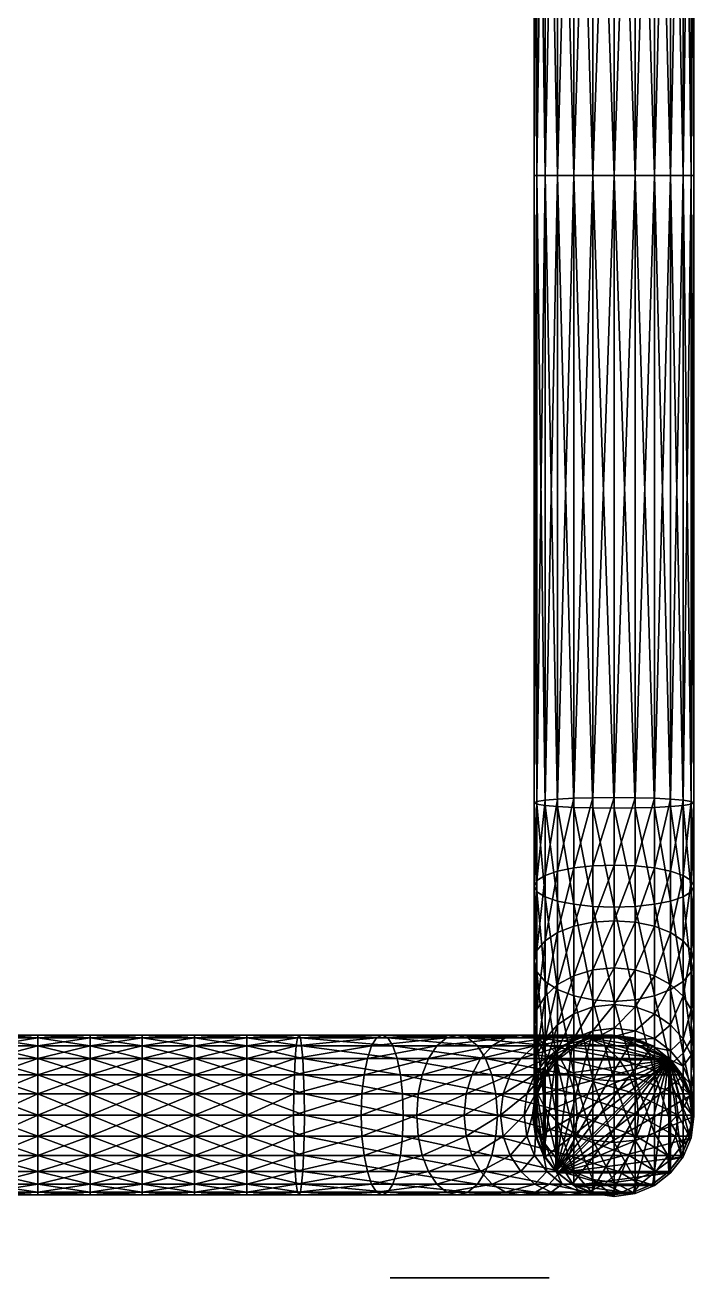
# Model space of a CAD drawing. Extents: x -41.6 to 42.5, y -37.8 to 42.9.
# Drawn here: x 30.12 to 40.79, y -37.57 to -17.6 of the extents above; entities that cross this region are included whole.
import ezdxf

# ---------------------------------------------------------------- set-up
doc = ezdxf.new("R2010")
doc.units = 0
doc.layers.add('VASSCRM', color=2, linetype='CONTINUOUS')

msp = doc.modelspace()

# ---------------------------------------------------------------- linework, layer by layer
at = {"layer": 'VASSCRM', "color": 0, "extrusion": (0, -1, 0)}
msp.add_circle((37.216, 57.101, 37.575), 1.27, dxfattribs=at)

# ---------------------------------------------------------------- meshes
at = {"layer": 'VASSCRM', "color": 0}
mesh = msp.add_polyface(dxfattribs=at)
corners = [(40.793, 0), (40.747, 0), (40.747, -10), (40.793, -10), (40.619, 0), (40.619, -10), (40.419, 0), (40.419, -10), (40.161, 0), (40.161, -10), (39.857, 0), (39.857, -10), (39.518, 0), (39.518, -10), (39.18, 0), (39.18, -10), (38.875, 0), (38.875, -10), (38.617, 0), (38.617, -10), (38.418, 0), (38.418, -10), (38.289, 0), (38.289, -10), (38.243, 0), (38.243, -10), (38.289, 0), (38.289, -10), (38.418, 0), (38.418, -10), (38.617, 0), (38.617, -10), (38.875, 0), (38.875, -10), (39.18, 0), (39.18, -10), (39.518, 0), (39.518, -10), (39.857, 0), (39.857, -10), (40.161, 0), (40.161, -10), (40.419, 0), (40.419, -10), (40.619, 0), (40.619, -10), (40.747, 0), (40.747, -10), (38.875, -20), (39.18, -20), (39.518, -20), (39.857, -20), (40.161, -20), (40.419, -20), (40.619, -20), (40.747, -20), (40.793, -20)]
mesh.append_faces([[corners[k] for k in face] for face in [(0, 1, 2), (0, 2, 3), (1, 4, 5), (1, 5, 2), (4, 6, 7), (4, 7, 5), (6, 8, 9), (6, 9, 7), (8, 10, 11), (8, 11, 9), (10, 12, 13), (10, 13, 11), (12, 14, 15), (12, 15, 13), (14, 16, 17), (14, 17, 15), (16, 18, 19), (16, 19, 17), (18, 20, 21), (18, 21, 19), (20, 22, 23), (20, 23, 21), (22, 24, 25), (22, 25, 23), (24, 26, 27), (24, 27, 25), (26, 28, 29), (26, 29, 27), (28, 30, 31), (28, 31, 29), (30, 32, 33), (30, 33, 31), (32, 34, 35), (32, 35, 33), (34, 36, 37), (34, 37, 35), (36, 38, 39), (36, 39, 37), (38, 40, 41), (38, 41, 39), (40, 42, 43), (40, 43, 41), (42, 44, 45), (42, 45, 43), (44, 46, 47), (44, 47, 45), (46, 0, 3), (46, 3, 47), (31, 33, 48), (33, 35, 49), (35, 37, 50), (37, 39, 51), (39, 41, 52), (41, 43, 53), (43, 45, 54), (45, 47, 55), (47, 3, 56)]], dxfattribs={"color": 0})
mesh = msp.add_polyface(dxfattribs=at)
corners = [(40.793, -10), (40.747, -10), (40.747, -20), (40.793, -20), (40.619, -10), (40.619, -20), (40.419, -10), (40.419, -20), (40.161, -10), (40.161, -20), (39.857, -10), (39.857, -20), (39.518, -10), (39.518, -20), (39.18, -10), (39.18, -20), (38.875, -10), (38.875, -20), (38.617, -10), (38.617, -20), (38.418, -10), (38.418, -20), (38.289, -10), (38.289, -20), (38.243, -10), (38.243, -20), (38.289, -10), (38.289, -20), (38.418, -10), (38.418, -20), (38.617, -10), (38.617, -20), (38.875, -20), (38.875, -10), (39.18, -20), (39.18, -10), (39.518, -20), (39.518, -10), (39.857, -20), (39.857, -10), (40.161, -20), (40.161, -10), (40.419, -20), (40.419, -10), (40.619, -20), (40.619, -10), (40.747, -20), (40.747, -10), (40.747, -29.977), (40.619, -29.957), (40.419, -29.94), (40.161, -29.926), (39.857, -29.918), (39.518, -29.915), (39.18, -29.918), (38.875, -29.926), (38.617, -29.94), (38.418, -29.957), (38.289, -29.977), (38.243, -30), (38.289, -30.023), (38.418, -30.043), (40.419, -30.06), (40.619, -30.043), (40.747, -30.023), (40.793, -30)]
mesh.append_faces([[corners[k] for k in face] for face in [(0, 1, 2), (0, 2, 3), (1, 4, 5), (1, 5, 2), (4, 6, 7), (4, 7, 5), (6, 8, 9), (6, 9, 7), (8, 10, 11), (8, 11, 9), (10, 12, 13), (10, 13, 11), (12, 14, 15), (12, 15, 13), (14, 16, 17), (14, 17, 15), (16, 18, 19), (16, 19, 17), (18, 20, 21), (18, 21, 19), (20, 22, 23), (20, 23, 21), (22, 24, 25), (22, 25, 23), (24, 26, 27), (24, 27, 25), (26, 28, 29), (26, 29, 27), (28, 30, 31), (28, 31, 29), (30, 32, 31), (33, 34, 32), (35, 36, 34), (37, 38, 36), (39, 40, 38), (41, 42, 40), (43, 44, 42), (45, 46, 44), (47, 3, 46), (3, 2, 48), (2, 5, 49), (5, 7, 50), (7, 9, 51), (9, 11, 52), (11, 13, 53), (13, 15, 54), (15, 17, 55), (17, 19, 56), (19, 21, 57), (21, 23, 58), (23, 25, 59), (25, 27, 60), (27, 29, 61), (40, 42, 62), (42, 44, 63), (44, 46, 64), (46, 3, 65)]], dxfattribs={"color": 0})
mesh = msp.add_polyface(dxfattribs=at)
corners = [(40.793, -20), (40.747, -29.977), (40.793, -30), (40.747, -20), (40.619, -29.957), (40.619, -20), (40.419, -29.94), (40.419, -20), (40.161, -29.926), (40.161, -20), (39.857, -29.918), (39.857, -20), (39.518, -29.915), (39.518, -20), (39.18, -29.918), (39.18, -20), (38.875, -29.926), (38.875, -20), (38.617, -29.94), (38.617, -20), (38.418, -29.957), (38.418, -20), (38.289, -29.977), (38.289, -20), (38.243, -30), (38.243, -20), (38.289, -30.023), (38.289, -20), (38.418, -30.043), (38.418, -20), (38.617, -20), (38.617, -30.06), (38.875, -20), (38.875, -30.074), (39.18, -20), (39.18, -30.082), (39.518, -20), (39.518, -30.085), (39.857, -20), (39.857, -30.082), (40.161, -20), (40.161, -30.074), (40.419, -30.06), (40.419, -20), (40.619, -30.043), (40.619, -20), (40.747, -30.023), (40.747, -20), (40.747, -31.239), (40.619, -31.159), (40.419, -31.091), (40.161, -31.038), (39.857, -31.004), (39.518, -30.992), (39.18, -31.004), (38.875, -31.038), (38.617, -31.091), (38.418, -31.159), (38.289, -31.239), (38.243, -31.328), (38.289, -31.418), (38.418, -31.498), (38.617, -31.566), (38.875, -31.618), (39.18, -31.652), (39.518, -31.664), (39.857, -31.652), (40.161, -31.618), (40.419, -31.566), (40.619, -31.498), (40.747, -31.418), (40.793, -31.328)]
mesh.append_faces([[corners[k] for k in face] for face in [(0, 1, 2), (3, 4, 1), (5, 6, 4), (7, 8, 6), (9, 10, 8), (11, 12, 10), (13, 14, 12), (15, 16, 14), (17, 18, 16), (19, 20, 18), (21, 22, 20), (23, 24, 22), (25, 26, 24), (27, 28, 26), (29, 30, 31), (29, 31, 28), (30, 32, 33), (30, 33, 31), (32, 34, 35), (32, 35, 33), (34, 36, 37), (34, 37, 35), (36, 38, 39), (36, 39, 37), (38, 40, 41), (38, 41, 39), (40, 42, 41), (43, 44, 42), (45, 46, 44), (47, 2, 46), (2, 1, 48), (1, 4, 49), (4, 6, 50), (6, 8, 51), (8, 10, 52), (10, 12, 53), (10, 53, 52), (12, 14, 54), (12, 54, 53), (14, 16, 55), (14, 55, 54), (16, 18, 56), (18, 20, 57), (20, 22, 58), (22, 24, 59), (24, 26, 60), (26, 28, 61), (28, 31, 62), (31, 33, 63), (33, 35, 64), (35, 37, 65), (37, 39, 66), (39, 41, 67), (41, 42, 68), (42, 44, 69), (44, 46, 70), (46, 2, 71)]], dxfattribs={"color": 0})
mesh = msp.add_polyface(dxfattribs=at)
corners = [(40.793, -30), (40.747, -31.239), (40.793, -31.328), (40.747, -29.977), (40.619, -31.159), (40.619, -29.957), (40.419, -31.091), (40.419, -29.94), (40.161, -31.038), (40.161, -29.926), (39.857, -31.004), (38.875, -29.926), (38.617, -31.091), (38.875, -31.038), (38.617, -29.94), (38.418, -31.159), (38.418, -29.957), (38.289, -31.239), (38.289, -29.977), (38.243, -31.328), (38.243, -30), (38.289, -31.418), (38.289, -30.023), (38.418, -31.498), (38.418, -30.043), (38.617, -31.566), (38.617, -30.06), (38.875, -31.618), (38.875, -30.074), (39.18, -31.652), (39.18, -30.082), (39.518, -31.664), (39.518, -30.085), (39.857, -31.652), (39.857, -30.082), (40.161, -31.618), (40.161, -30.074), (40.419, -31.566), (40.419, -30.06), (40.619, -31.498), (40.619, -30.043), (40.747, -31.418), (40.747, -30.023), (40.747, -32.352), (40.793, -32.522), (40.619, -32.198), (40.419, -32.068), (40.161, -31.967), (39.857, -31.902), (39.518, -30.992), (39.518, -31.879), (39.18, -31.004), (39.18, -31.902), (38.875, -31.967), (38.617, -32.068), (38.418, -32.198), (38.289, -32.352), (38.243, -32.522), (38.289, -32.693), (38.418, -32.847), (38.617, -32.977), (38.875, -33.078), (39.18, -33.142), (40.161, -33.078), (40.419, -32.977), (40.619, -32.847), (40.747, -32.693), (39.518, -32.633)]
mesh.append_faces([[corners[k] for k in face] for face in [(0, 1, 2), (3, 4, 1), (5, 6, 4), (7, 8, 6), (9, 10, 8), (11, 12, 13), (14, 15, 12), (16, 17, 15), (18, 19, 17), (20, 21, 19), (22, 23, 21), (24, 25, 23), (26, 27, 25), (28, 29, 27), (30, 31, 29), (32, 33, 31), (34, 35, 33), (36, 37, 35), (38, 39, 37), (40, 41, 39), (42, 2, 41), (2, 1, 43), (2, 43, 44), (1, 4, 45), (1, 45, 43), (4, 6, 46), (4, 46, 45), (6, 8, 47), (6, 47, 46), (8, 10, 48), (8, 48, 47), (10, 49, 50), (10, 50, 48), (49, 51, 52), (49, 52, 50), (51, 13, 53), (51, 53, 52), (13, 12, 54), (13, 54, 53), (12, 15, 55), (12, 55, 54), (15, 17, 56), (15, 56, 55), (17, 19, 57), (17, 57, 56), (19, 21, 58), (21, 23, 59), (23, 25, 60), (25, 27, 61), (27, 29, 62), (33, 35, 63), (35, 37, 64), (37, 39, 65), (39, 41, 66), (41, 2, 44), (48, 50, 67)]], dxfattribs={"color": 0})
mesh = msp.add_polyface(dxfattribs=at)
corners = [(38.243, -31.328), (38.289, -32.693), (38.243, -32.522), (38.289, -31.418), (38.418, -32.847), (38.418, -31.498), (38.617, -32.977), (38.617, -31.566), (38.875, -33.078), (38.875, -31.618), (39.18, -33.142), (39.18, -31.652), (39.518, -31.664), (39.518, -33.166), (39.518, -31.879), (39.18, -31.902), (39.18, -32.665), (39.518, -32.633), (38.875, -31.967), (38.875, -32.756), (38.617, -32.068), (38.617, -32.897), (38.418, -32.198), (38.418, -33.08), (38.289, -32.352), (38.289, -33.295), (38.243, -33.534), (38.289, -33.774), (38.418, -33.989), (38.617, -34.172), (38.875, -34.313), (39.18, -34.404), (39.518, -34.436), (39.18, -33.255), (39.518, -33.216), (38.875, -33.366), (38.617, -33.539), (38.418, -33.761), (38.289, -34.024), (38.243, -34.317), (39.18, -33.635), (39.518, -33.591), (38.875, -33.759), (38.617, -33.952), (38.418, -34.201), (39.18, -33.771), (39.518, -33.725), (38.875, -33.899), (38.617, -34.099), (40.419, -34.099)]
mesh.append_faces([[corners[k] for k in face] for face in [(0, 1, 2), (3, 4, 1), (5, 6, 4), (7, 8, 6), (9, 10, 8), (11, 12, 13), (11, 13, 10), (14, 15, 16), (14, 16, 17), (15, 18, 19), (15, 19, 16), (18, 20, 21), (18, 21, 19), (20, 22, 23), (20, 23, 21), (22, 24, 25), (22, 25, 23), (24, 2, 26), (24, 26, 25), (2, 1, 27), (2, 27, 26), (1, 4, 28), (1, 28, 27), (4, 6, 29), (4, 29, 28), (6, 8, 30), (6, 30, 29), (8, 10, 31), (8, 31, 30), (10, 13, 32), (17, 16, 33), (17, 33, 34), (16, 19, 35), (16, 35, 33), (19, 21, 36), (19, 36, 35), (21, 23, 37), (21, 37, 36), (23, 25, 38), (23, 38, 37), (25, 26, 39), (25, 39, 38), (34, 33, 40), (34, 40, 41), (33, 35, 42), (33, 42, 40), (35, 36, 43), (35, 43, 42), (36, 37, 44), (36, 44, 43), (41, 40, 45), (41, 45, 46), (40, 42, 47), (40, 47, 45), (42, 43, 48), (42, 48, 47), (45, 47, 49)]], dxfattribs={"color": 0})
mesh = msp.add_polyface(dxfattribs=at)
corners = [(39.518, -31.664), (39.857, -31.652), (39.857, -33.143), (39.518, -33.166), (40.161, -33.078), (40.161, -31.618), (40.419, -32.977), (40.419, -31.566), (40.619, -32.847), (40.619, -31.498), (40.747, -32.693), (40.747, -31.418), (40.793, -32.522), (40.747, -32.352), (40.747, -33.295), (40.793, -33.535), (40.619, -32.198), (40.619, -33.08), (40.419, -32.068), (40.419, -32.897), (40.161, -31.967), (40.161, -32.756), (39.857, -31.902), (39.857, -32.665), (39.518, -32.633), (39.857, -34.404), (40.161, -34.313), (40.419, -34.172), (40.619, -33.989), (40.747, -33.774), (40.747, -34.024), (40.793, -34.317), (40.619, -33.762), (40.419, -33.539), (40.161, -33.366), (39.857, -33.255), (39.518, -33.216), (40.419, -33.952), (40.161, -33.759), (39.857, -33.635), (39.518, -33.591), (40.161, -33.899), (39.857, -33.771), (39.518, -33.725), (39.18, -33.771), (40.419, -34.099)]
mesh.append_faces([[corners[k] for k in face] for face in [(0, 1, 2), (0, 2, 3), (1, 4, 2), (5, 6, 4), (7, 8, 6), (9, 10, 8), (11, 12, 10), (12, 13, 14), (12, 14, 15), (13, 16, 17), (13, 17, 14), (16, 18, 19), (16, 19, 17), (18, 20, 21), (18, 21, 19), (20, 22, 23), (20, 23, 21), (22, 24, 23), (3, 2, 25), (2, 4, 26), (2, 26, 25), (4, 6, 27), (4, 27, 26), (6, 8, 28), (6, 28, 27), (8, 10, 29), (8, 29, 28), (10, 12, 15), (10, 15, 29), (15, 14, 30), (15, 30, 31), (14, 17, 32), (14, 32, 30), (17, 19, 33), (17, 33, 32), (19, 21, 34), (19, 34, 33), (21, 23, 35), (21, 35, 34), (23, 24, 36), (23, 36, 35), (29, 15, 31), (32, 33, 37), (33, 34, 38), (33, 38, 37), (34, 35, 39), (34, 39, 38), (35, 36, 40), (35, 40, 39), (37, 38, 41), (38, 39, 42), (38, 42, 41), (39, 40, 43), (39, 43, 42), (43, 44, 45), (42, 43, 45), (41, 42, 45)]], dxfattribs={"color": 0})
mesh = msp.add_polyface(dxfattribs=at)
corners = [(39.18, -33.142), (39.518, -34.436), (39.18, -34.404), (38.243, -33.534), (38.289, -33.774), (38.289, -34.609), (38.243, -34.317), (38.418, -33.989), (38.418, -34.872), (38.617, -34.172), (38.617, -35.095), (38.875, -34.313), (38.875, -35.267), (39.18, -35.378), (39.518, -35.417), (38.418, -33.761), (38.289, -34.024), (38.289, -34.494), (38.418, -34.201), (38.243, -34.821), (38.289, -35.148), (38.418, -35.441), (38.617, -35.69), (38.875, -35.883), (39.18, -36.007), (39.518, -36.051), (38.617, -33.952), (38.418, -34.357), (38.617, -34.099), (38.289, -34.661), (38.243, -35), (38.289, -35.338), (38.418, -35.643), (38.617, -35.901), (38.875, -36.1), (39.18, -36.229), (39.518, -36.275), (39.857, -36.229), (40.419, -35.901), (40.419, -34.099), (38.875, -33.899)]
mesh.append_faces([[corners[k] for k in face] for face in [(0, 1, 2), (3, 4, 5), (3, 5, 6), (4, 7, 8), (4, 8, 5), (7, 9, 10), (7, 10, 8), (9, 11, 12), (9, 12, 10), (11, 2, 13), (11, 13, 12), (2, 1, 14), (2, 14, 13), (15, 16, 17), (15, 17, 18), (16, 6, 19), (16, 19, 17), (6, 5, 20), (6, 20, 19), (5, 8, 21), (5, 21, 20), (8, 10, 22), (8, 22, 21), (10, 12, 23), (10, 23, 22), (12, 13, 24), (12, 24, 23), (13, 14, 25), (13, 25, 24), (26, 18, 27), (26, 27, 28), (18, 17, 29), (18, 29, 27), (17, 19, 30), (17, 30, 29), (19, 20, 31), (19, 31, 30), (20, 21, 32), (20, 32, 31), (21, 22, 33), (21, 33, 32), (22, 23, 34), (22, 34, 33), (23, 24, 35), (23, 35, 34), (24, 25, 36), (24, 36, 35), (34, 35, 37), (33, 34, 38), (32, 33, 39), (31, 32, 39), (30, 31, 39), (29, 30, 39), (27, 29, 39), (28, 27, 39), (40, 28, 39)]], dxfattribs={"color": 0})
mesh = msp.add_polyface(dxfattribs=at)
corners = [(39.518, -33.166), (39.857, -34.404), (39.518, -34.436), (39.857, -35.378), (39.518, -35.417), (40.161, -34.313), (40.161, -35.267), (40.419, -34.172), (40.419, -35.095), (40.619, -33.989), (40.619, -34.872), (40.747, -33.774), (40.747, -34.609), (40.793, -34.317), (40.747, -34.024), (40.747, -34.494), (40.793, -34.821), (40.619, -33.762), (40.619, -34.201), (40.419, -33.952), (39.857, -36.007), (39.518, -36.051), (40.161, -35.883), (40.419, -35.69), (40.619, -35.442), (40.747, -35.148), (40.747, -34.661), (40.793, -35), (40.619, -34.357), (40.419, -34.099), (40.161, -33.899), (39.857, -36.229), (39.518, -36.275), (40.161, -36.101), (40.419, -35.901), (40.619, -35.643), (40.747, -35.339), (39.18, -36.229), (38.875, -36.1), (38.617, -35.901)]
mesh.append_faces([[corners[k] for k in face] for face in [(0, 1, 2), (2, 1, 3), (2, 3, 4), (1, 5, 6), (1, 6, 3), (5, 7, 8), (5, 8, 6), (7, 9, 10), (7, 10, 8), (9, 11, 12), (9, 12, 10), (11, 13, 12), (13, 14, 15), (13, 15, 16), (14, 17, 18), (14, 18, 15), (17, 19, 18), (4, 3, 20), (4, 20, 21), (3, 6, 22), (3, 22, 20), (6, 8, 23), (6, 23, 22), (8, 10, 24), (8, 24, 23), (10, 12, 25), (10, 25, 24), (12, 13, 16), (12, 16, 25), (16, 15, 26), (16, 26, 27), (15, 18, 28), (15, 28, 26), (18, 19, 29), (18, 29, 28), (19, 30, 29), (21, 20, 31), (21, 31, 32), (20, 22, 33), (20, 33, 31), (22, 23, 34), (22, 34, 33), (23, 24, 35), (23, 35, 34), (24, 25, 36), (24, 36, 35), (25, 16, 27), (25, 27, 36), (37, 32, 31), (38, 31, 33), (38, 33, 34), (39, 34, 35), (39, 35, 36), (39, 36, 27), (39, 27, 26), (39, 26, 28), (39, 28, 29)]], dxfattribs={"color": 0})
mesh = msp.add_polyface(dxfattribs=at)
corners = [(28.488, -35.316), (29.578, -34.977), (29.574, -35.316), (28.5, -34.977), (29.574, -34.638), (29.492, -33.702), (29.47, -33.748), (30.326, -33.748), (30.326, -33.702), (29.449, -33.876), (30.326, -33.876), (29.432, -34.076), (30.326, -34.076), (29.419, -34.334), (30.326, -34.334), (29.41, -34.638), (30.326, -34.638), (29.407, -34.977), (30.326, -34.977), (29.41, -35.316), (30.326, -35.316), (29.419, -35.62), (30.326, -35.62), (29.432, -35.878), (30.326, -35.878), (29.449, -36.078), (30.326, -36.078), (29.47, -36.206), (30.326, -36.206), (29.492, -36.252), (30.326, -36.252), (29.515, -36.206), (30.326, -36.206), (29.535, -36.078), (30.326, -36.078), (29.553, -35.878), (30.326, -35.878), (29.566, -35.62), (30.326, -35.62), (30.326, -35.316), (30.326, -34.977), (30.326, -34.638), (29.566, -34.334), (30.326, -34.334), (29.553, -34.076), (30.326, -34.076), (29.535, -33.876), (30.326, -33.876), (29.515, -33.748), (30.326, -33.748), (31.159, -33.748), (31.159, -33.876), (31.159, -34.076), (31.159, -34.334), (31.159, -34.638), (31.159, -34.977), (31.159, -35.316), (31.159, -35.62), (31.159, -35.878)]
mesh.append_faces([[corners[k] for k in face] for face in [(0, 1, 2), (3, 4, 1), (5, 6, 7), (5, 7, 8), (6, 9, 10), (6, 10, 7), (9, 11, 12), (9, 12, 10), (11, 13, 14), (11, 14, 12), (13, 15, 16), (13, 16, 14), (15, 17, 18), (15, 18, 16), (17, 19, 20), (17, 20, 18), (19, 21, 22), (19, 22, 20), (21, 23, 24), (21, 24, 22), (23, 25, 26), (23, 26, 24), (25, 27, 28), (25, 28, 26), (27, 29, 30), (27, 30, 28), (29, 31, 32), (29, 32, 30), (31, 33, 34), (31, 34, 32), (33, 35, 36), (33, 36, 34), (35, 37, 38), (35, 38, 36), (37, 2, 39), (37, 39, 38), (2, 1, 40), (2, 40, 39), (1, 4, 41), (1, 41, 40), (4, 42, 43), (4, 43, 41), (42, 44, 45), (42, 45, 43), (44, 46, 47), (44, 47, 45), (46, 48, 49), (46, 49, 47), (48, 5, 8), (48, 8, 49), (8, 7, 50), (7, 10, 51), (10, 12, 52), (12, 14, 53), (14, 16, 54), (16, 18, 55), (18, 20, 56), (20, 22, 57), (22, 24, 58)]], dxfattribs={"color": 0})
mesh = msp.add_polyface(dxfattribs=at)
corners = [(30.326, -33.702), (31.159, -33.748), (31.159, -33.702), (30.326, -33.748), (31.159, -33.876), (30.326, -33.876), (31.159, -34.076), (30.326, -34.076), (31.159, -34.334), (30.326, -34.334), (31.159, -34.638), (30.326, -34.638), (31.159, -34.977), (30.326, -34.977), (30.326, -34.638), (31.159, -34.638), (30.326, -34.334), (31.159, -34.334), (30.326, -34.076), (31.159, -34.076), (30.326, -33.876), (31.159, -33.876), (30.326, -33.748), (31.159, -33.748), (31.992, -33.748), (31.992, -33.702), (31.992, -33.876), (31.992, -34.076), (31.992, -34.334), (31.992, -34.638), (31.992, -34.977), (31.159, -34.977), (31.992, -34.638), (31.992, -34.977), (31.992, -34.334), (31.992, -34.076), (31.992, -33.876), (31.992, -33.748), (32.826, -33.748), (32.826, -33.702), (32.826, -33.876), (32.826, -34.076), (32.826, -34.334), (32.826, -34.638), (32.826, -34.977), (32.826, -34.638), (32.826, -34.334), (32.826, -34.076), (32.826, -33.876), (32.826, -33.748)]
mesh.append_faces([[corners[k] for k in face] for face in [(0, 1, 2), (3, 4, 1), (5, 6, 4), (7, 8, 6), (9, 10, 8), (11, 12, 10), (13, 14, 15), (14, 16, 17), (14, 17, 15), (16, 18, 19), (16, 19, 17), (18, 20, 21), (18, 21, 19), (20, 22, 23), (20, 23, 21), (22, 0, 2), (22, 2, 23), (2, 1, 24), (2, 24, 25), (1, 4, 26), (1, 26, 24), (4, 6, 27), (4, 27, 26), (6, 8, 28), (6, 28, 27), (8, 10, 29), (8, 29, 28), (10, 12, 30), (10, 30, 29), (31, 15, 32), (31, 32, 33), (15, 17, 34), (15, 34, 32), (17, 19, 35), (17, 35, 34), (19, 21, 36), (19, 36, 35), (21, 23, 37), (21, 37, 36), (23, 2, 25), (23, 25, 37), (25, 24, 38), (25, 38, 39), (24, 26, 40), (24, 40, 38), (26, 27, 41), (26, 41, 40), (27, 28, 42), (27, 42, 41), (28, 29, 43), (28, 43, 42), (29, 30, 44), (29, 44, 43), (33, 32, 45), (32, 34, 46), (34, 35, 47), (35, 36, 48), (36, 37, 49), (37, 25, 39)]], dxfattribs={"color": 0})
mesh = msp.add_polyface(dxfattribs=at)
corners = [(31.992, -34.977), (32.826, -34.638), (32.826, -34.977), (31.992, -34.638), (32.826, -34.334), (31.992, -34.334), (32.826, -34.076), (31.992, -34.076), (32.826, -33.876), (31.992, -33.876), (32.826, -33.748), (31.992, -33.748), (32.826, -33.702), (32.826, -33.748), (33.659, -33.748), (33.659, -33.702), (32.826, -33.876), (33.659, -33.876), (32.826, -34.076), (33.659, -34.076), (32.826, -34.334), (33.659, -34.334), (32.826, -34.638), (33.659, -34.638), (32.826, -34.977), (33.659, -34.977), (33.659, -34.638), (33.659, -34.977), (33.659, -34.334), (33.659, -34.076), (33.659, -33.876), (33.659, -33.748), (34.515, -33.748), (34.492, -33.702), (34.535, -33.876), (34.553, -34.076), (34.566, -34.334), (34.574, -34.638), (34.578, -34.977), (34.574, -35.316), (33.659, -35.316), (34.407, -34.977), (34.41, -34.638), (34.419, -34.334), (34.432, -34.076), (34.449, -33.876), (34.47, -33.748), (34.41, -35.316), (35.485, -34.977), (35.497, -34.638), (35.531, -34.334)]
mesh.append_faces([[corners[k] for k in face] for face in [(0, 1, 2), (3, 4, 1), (5, 6, 4), (7, 8, 6), (9, 10, 8), (11, 12, 10), (12, 13, 14), (12, 14, 15), (13, 16, 17), (13, 17, 14), (16, 18, 19), (16, 19, 17), (18, 20, 21), (18, 21, 19), (20, 22, 23), (20, 23, 21), (22, 24, 25), (22, 25, 23), (2, 1, 26), (2, 26, 27), (1, 4, 28), (1, 28, 26), (4, 6, 29), (4, 29, 28), (6, 8, 30), (6, 30, 29), (8, 10, 31), (8, 31, 30), (10, 12, 15), (10, 15, 31), (15, 14, 32), (15, 32, 33), (14, 17, 34), (14, 34, 32), (17, 19, 35), (17, 35, 34), (19, 21, 36), (19, 36, 35), (21, 23, 37), (21, 37, 36), (23, 25, 38), (23, 38, 37), (25, 39, 38), (40, 27, 41), (27, 26, 42), (27, 42, 41), (26, 28, 43), (26, 43, 42), (28, 29, 44), (28, 44, 43), (29, 30, 45), (29, 45, 44), (30, 31, 46), (30, 46, 45), (31, 15, 33), (31, 33, 46), (47, 41, 48), (41, 42, 49), (42, 43, 50)]], dxfattribs={"color": 0})
mesh = msp.add_polyface(dxfattribs=at)
corners = [(34.492, -33.702), (34.515, -33.748), (35.91, -33.748), (35.821, -33.702), (34.535, -33.876), (35.99, -33.876), (34.553, -34.076), (36.058, -34.076), (34.566, -34.334), (36.111, -34.334), (34.574, -34.638), (36.145, -34.638), (34.578, -34.977), (36.157, -34.977), (34.574, -35.316), (36.145, -35.316), (34.566, -35.62), (36.111, -35.62), (34.553, -35.878), (36.058, -35.878), (34.535, -36.078), (35.99, -36.078), (34.515, -36.206), (35.91, -36.206), (34.492, -36.252), (35.821, -36.252), (34.47, -36.206), (35.731, -36.206), (34.449, -36.078), (35.651, -36.078), (34.432, -35.878), (35.583, -35.878), (35.531, -35.62), (34.419, -35.62), (35.497, -35.316), (34.41, -35.316), (35.485, -34.977), (34.407, -34.977), (35.497, -34.638), (34.41, -34.638), (35.531, -34.334), (34.419, -34.334), (34.432, -34.076), (35.583, -34.076), (34.449, -33.876), (35.651, -33.876), (34.47, -33.748), (35.731, -33.748), (36.844, -36.206), (36.69, -36.078), (36.56, -35.878), (36.46, -35.62), (36.395, -35.316), (36.372, -34.977), (36.395, -34.638), (36.46, -34.334), (36.56, -34.076), (36.69, -33.876), (36.844, -33.748)]
mesh.append_faces([[corners[k] for k in face] for face in [(0, 1, 2), (0, 2, 3), (1, 4, 5), (1, 5, 2), (4, 6, 7), (4, 7, 5), (6, 8, 9), (6, 9, 7), (8, 10, 11), (8, 11, 9), (10, 12, 13), (10, 13, 11), (12, 14, 15), (12, 15, 13), (14, 16, 17), (14, 17, 15), (16, 18, 19), (16, 19, 17), (18, 20, 21), (18, 21, 19), (20, 22, 23), (20, 23, 21), (22, 24, 25), (22, 25, 23), (24, 26, 27), (24, 27, 25), (26, 28, 29), (26, 29, 27), (28, 30, 31), (28, 31, 29), (30, 32, 31), (33, 34, 32), (35, 36, 34), (37, 38, 36), (39, 40, 38), (41, 42, 43), (41, 43, 40), (42, 44, 45), (42, 45, 43), (44, 46, 47), (44, 47, 45), (46, 0, 3), (46, 3, 47), (25, 27, 48), (27, 29, 49), (29, 31, 50), (31, 32, 51), (32, 34, 52), (32, 52, 51), (34, 36, 53), (34, 53, 52), (36, 38, 54), (36, 54, 53), (38, 40, 55), (38, 55, 54), (40, 43, 56), (40, 56, 55), (43, 45, 57), (45, 47, 58)]], dxfattribs={"color": 0})
mesh = msp.add_polyface(dxfattribs=at)
corners = [(35.821, -33.702), (35.91, -33.748), (37.186, -33.748), (37.015, -33.702), (35.99, -33.876), (37.339, -33.876), (36.058, -34.076), (37.469, -34.076), (36.111, -34.334), (37.57, -34.334), (36.145, -34.638), (37.635, -34.638), (36.157, -34.977), (37.658, -34.977), (36.145, -35.316), (37.635, -35.316), (36.111, -35.62), (37.57, -35.62), (36.058, -35.878), (37.469, -35.878), (35.99, -36.078), (37.339, -36.078), (35.91, -36.206), (37.186, -36.206), (35.821, -36.252), (37.015, -36.252), (36.844, -36.206), (35.731, -36.206), (36.69, -36.078), (35.651, -36.078), (36.56, -35.878), (35.583, -35.878), (36.46, -35.62), (35.583, -34.076), (36.69, -33.876), (36.56, -34.076), (35.651, -33.876), (36.844, -33.748), (35.731, -33.748), (38.266, -33.748), (38.027, -36.252), (37.787, -36.206), (37.572, -36.078), (37.39, -35.878), (37.249, -35.62), (36.395, -35.316), (37.158, -35.316), (36.372, -34.977), (37.126, -34.977), (36.395, -34.638), (37.158, -34.638), (36.46, -34.334), (37.249, -34.334), (37.39, -34.076), (37.572, -33.876), (37.787, -33.748), (38.027, -33.702), (37.748, -35.316), (37.708, -34.977), (37.748, -34.638), (37.859, -34.334)]
mesh.append_faces([[corners[k] for k in face] for face in [(0, 1, 2), (0, 2, 3), (1, 4, 5), (1, 5, 2), (4, 6, 7), (4, 7, 5), (6, 8, 9), (6, 9, 7), (8, 10, 11), (8, 11, 9), (10, 12, 13), (10, 13, 11), (12, 14, 15), (12, 15, 13), (14, 16, 17), (14, 17, 15), (16, 18, 19), (16, 19, 17), (18, 20, 21), (18, 21, 19), (20, 22, 23), (20, 23, 21), (22, 24, 25), (22, 25, 23), (24, 26, 25), (27, 28, 26), (29, 30, 28), (31, 32, 30), (33, 34, 35), (36, 37, 34), (38, 0, 3), (38, 3, 37), (3, 2, 39), (23, 25, 40), (25, 26, 41), (26, 28, 42), (26, 42, 41), (28, 30, 43), (28, 43, 42), (30, 32, 44), (30, 44, 43), (32, 45, 46), (32, 46, 44), (45, 47, 48), (45, 48, 46), (47, 49, 50), (47, 50, 48), (49, 51, 52), (49, 52, 50), (51, 35, 53), (51, 53, 52), (35, 34, 54), (35, 54, 53), (34, 37, 55), (34, 55, 54), (37, 3, 56), (44, 46, 57), (46, 48, 58), (48, 50, 59), (50, 52, 60)]], dxfattribs={"color": 0})
mesh = msp.add_polyface(dxfattribs=at)
corners = [(37.015, -33.702), (38.266, -33.748), (38.027, -33.702), (37.186, -33.748), (37.339, -33.876), (38.482, -33.876), (37.469, -34.076), (38.664, -34.076), (37.57, -34.334), (38.805, -34.334), (37.635, -34.638), (38.896, -34.638), (37.658, -34.977), (38.928, -34.977), (36.844, -33.748), (37.787, -33.748), (37.126, -34.977), (37.748, -34.638), (37.708, -34.977), (37.158, -34.638), (37.859, -34.334), (37.249, -34.334), (37.39, -34.076), (38.031, -34.076), (37.572, -33.876), (38.254, -33.876), (38.517, -33.748), (38.809, -33.702), (38.128, -34.638), (38.084, -34.977), (38.252, -34.334), (38.444, -34.076), (38.693, -33.876), (38.266, -34.638), (38.22, -34.977), (38.394, -34.334), (38.593, -34.076), (38.263, -34.638), (38.218, -34.977), (38.392, -34.334), (38.263, -34.638), (38.218, -34.977), (38.392, -34.334), (38.263, -34.638), (38.218, -34.977), (38.392, -34.334), (38.263, -34.638), (38.218, -34.977), (38.392, -34.334), (38.263, -34.638), (38.218, -34.977), (38.392, -34.334), (38.263, -34.638), (38.218, -34.977), (38.392, -34.334), (38.392, -35.62)]
mesh.append_faces([[corners[k] for k in face] for face in [(0, 1, 2), (3, 4, 5), (3, 5, 1), (4, 6, 7), (4, 7, 5), (6, 8, 9), (6, 9, 7), (8, 10, 11), (8, 11, 9), (10, 12, 13), (14, 2, 15), (16, 17, 18), (19, 20, 17), (21, 22, 23), (21, 23, 20), (22, 24, 25), (22, 25, 23), (24, 15, 26), (24, 26, 25), (15, 2, 27), (15, 27, 26), (18, 17, 28), (18, 28, 29), (17, 20, 30), (17, 30, 28), (20, 23, 31), (20, 31, 30), (23, 25, 32), (23, 32, 31), (29, 28, 33), (29, 33, 34), (28, 30, 35), (28, 35, 33), (30, 36, 35), (34, 33, 37), (34, 37, 38), (33, 35, 39), (33, 39, 37), (38, 37, 40), (38, 40, 41), (37, 39, 42), (37, 42, 40), (41, 40, 43), (41, 43, 44), (40, 42, 45), (40, 45, 43), (44, 43, 46), (44, 46, 47), (43, 45, 48), (43, 48, 46), (47, 46, 49), (47, 49, 50), (46, 48, 51), (46, 51, 49), (50, 49, 52), (50, 52, 53), (49, 51, 54), (49, 54, 52), (55, 52, 54)]], dxfattribs={"color": 0})
mesh = msp.add_polyface(dxfattribs=at)
corners = [(37.635, -34.638), (38.928, -34.977), (38.896, -34.638), (38.027, -33.702), (38.266, -33.748), (39.102, -33.748), (38.809, -33.702), (38.482, -33.876), (39.364, -33.876), (38.664, -34.076), (39.587, -34.076), (38.805, -34.334), (39.759, -34.334), (39.87, -34.638), (39.64, -33.748), (38.254, -33.876), (38.517, -33.748), (38.987, -33.748), (38.693, -33.876), (39.314, -33.702), (38.252, -34.334), (38.444, -34.076), (38.593, -34.076), (38.851, -33.876), (39.154, -33.748), (39.492, -33.702), (38.394, -34.334), (38.591, -34.076), (38.392, -34.334), (38.849, -33.876), (39.154, -33.748), (38.591, -34.076), (38.392, -34.334), (38.849, -33.876), (39.154, -33.748), (38.591, -34.076), (38.392, -34.334), (38.849, -33.876), (39.154, -33.748), (38.591, -34.076), (38.392, -34.334), (38.849, -33.876), (39.154, -33.748), (38.591, -34.076), (38.392, -34.334), (38.849, -33.876), (39.154, -33.748), (38.591, -34.076), (38.392, -34.334), (38.849, -33.876), (39.154, -33.748), (38.392, -35.62), (38.591, -35.878), (39.492, -33.702)]
mesh.append_faces([[corners[k] for k in face] for face in [(0, 1, 2), (3, 4, 5), (3, 5, 6), (4, 7, 8), (4, 8, 5), (7, 9, 10), (7, 10, 8), (9, 11, 12), (11, 2, 13), (6, 5, 14), (15, 16, 17), (15, 17, 18), (16, 6, 19), (16, 19, 17), (20, 21, 22), (21, 18, 23), (21, 23, 22), (18, 17, 24), (18, 24, 23), (17, 25, 24), (26, 22, 27), (26, 27, 28), (22, 23, 29), (22, 29, 27), (23, 24, 30), (23, 30, 29), (28, 27, 31), (28, 31, 32), (27, 29, 33), (27, 33, 31), (29, 30, 34), (29, 34, 33), (32, 31, 35), (32, 35, 36), (31, 33, 37), (31, 37, 35), (33, 34, 38), (33, 38, 37), (36, 35, 39), (36, 39, 40), (35, 37, 41), (35, 41, 39), (37, 38, 42), (37, 42, 41), (40, 39, 43), (40, 43, 44), (39, 41, 45), (39, 45, 43), (41, 42, 46), (41, 46, 45), (44, 43, 47), (44, 47, 48), (43, 45, 49), (43, 49, 47), (45, 46, 50), (45, 50, 49), (51, 48, 47), (52, 47, 49), (52, 49, 50), (52, 50, 53)]], dxfattribs={"color": 0})
mesh = msp.add_polyface(dxfattribs=at)
corners = [(38.664, -34.076), (39.759, -34.334), (39.587, -34.076), (38.805, -34.334), (39.87, -34.638), (38.896, -34.638), (38.928, -34.977), (39.91, -34.977), (38.809, -33.702), (39.64, -33.748), (39.314, -33.702), (39.102, -33.748), (39.364, -33.876), (39.934, -33.876), (40.183, -34.076), (40.375, -34.334), (40.499, -34.638), (40.543, -34.977), (39.83, -33.748), (39.492, -33.702), (40.134, -33.876), (40.391, -34.076), (38.987, -33.748), (39.831, -33.748), (39.492, -33.702), (40.135, -33.876), (39.154, -33.748), (39.154, -33.748), (39.831, -33.748), (39.492, -33.702), (40.135, -33.876), (39.154, -33.748), (39.831, -33.748), (39.492, -33.702), (40.135, -33.876), (39.154, -33.748), (39.831, -33.748), (39.492, -33.702), (40.135, -33.876), (39.154, -33.748), (39.831, -33.748), (39.492, -33.702), (40.135, -33.876), (39.154, -33.748), (39.831, -33.748), (39.492, -33.702), (40.135, -33.876), (39.154, -33.748), (38.591, -35.878), (40.393, -34.076)]
mesh.append_faces([[corners[k] for k in face] for face in [(0, 1, 2), (3, 4, 1), (5, 6, 7), (5, 7, 4), (8, 9, 10), (11, 12, 13), (11, 13, 9), (12, 2, 14), (12, 14, 13), (2, 1, 15), (2, 15, 14), (1, 4, 16), (4, 7, 17), (10, 9, 18), (10, 18, 19), (9, 13, 20), (9, 20, 18), (13, 14, 21), (13, 21, 20), (22, 10, 19), (19, 18, 23), (19, 23, 24), (18, 20, 25), (18, 25, 23), (26, 19, 24), (26, 24, 27), (24, 23, 28), (24, 28, 29), (23, 25, 30), (23, 30, 28), (27, 24, 29), (27, 29, 31), (29, 28, 32), (29, 32, 33), (28, 30, 34), (28, 34, 32), (31, 29, 33), (31, 33, 35), (33, 32, 36), (33, 36, 37), (32, 34, 38), (32, 38, 36), (35, 33, 37), (35, 37, 39), (37, 36, 40), (37, 40, 41), (36, 38, 42), (36, 42, 40), (39, 37, 41), (39, 41, 43), (41, 40, 44), (41, 44, 45), (40, 42, 46), (40, 46, 44), (43, 41, 45), (43, 45, 47), (48, 45, 44), (48, 44, 46), (48, 46, 49)]], dxfattribs={"color": 0})
mesh = msp.add_polyface(dxfattribs=at)
corners = [(39.759, -34.334), (40.499, -34.638), (40.375, -34.334), (39.87, -34.638), (40.543, -34.977), (40.183, -34.076), (40.59, -34.334), (40.391, -34.076), (40.719, -34.638), (40.764, -34.977), (40.134, -33.876), (40.393, -34.076), (40.135, -33.876), (40.593, -34.334), (40.721, -34.638), (40.767, -34.977), (40.393, -34.076), (40.135, -33.876), (40.593, -34.334), (40.721, -34.638), (40.767, -34.977), (40.393, -34.076), (40.135, -33.876), (40.593, -34.334), (40.721, -34.638), (40.767, -34.977), (40.393, -34.076), (40.135, -33.876), (40.593, -34.334), (40.721, -34.638), (40.767, -34.977), (40.393, -34.076), (40.135, -33.876), (40.593, -34.334), (40.721, -34.638), (40.767, -34.977), (40.393, -34.076), (40.135, -33.876), (40.593, -34.334), (40.721, -34.638), (40.767, -34.977), (40.721, -35.316), (40.593, -35.62)]
mesh.append_faces([[corners[k] for k in face] for face in [(0, 1, 2), (3, 4, 1), (5, 2, 6), (5, 6, 7), (2, 1, 8), (2, 8, 6), (1, 4, 9), (1, 9, 8), (10, 7, 11), (10, 11, 12), (7, 6, 13), (7, 13, 11), (6, 8, 14), (6, 14, 13), (8, 9, 15), (8, 15, 14), (12, 11, 16), (12, 16, 17), (11, 13, 18), (11, 18, 16), (13, 14, 19), (13, 19, 18), (14, 15, 20), (14, 20, 19), (17, 16, 21), (17, 21, 22), (16, 18, 23), (16, 23, 21), (18, 19, 24), (18, 24, 23), (19, 20, 25), (19, 25, 24), (22, 21, 26), (22, 26, 27), (21, 23, 28), (21, 28, 26), (23, 24, 29), (23, 29, 28), (24, 25, 30), (24, 30, 29), (27, 26, 31), (27, 31, 32), (26, 28, 33), (26, 33, 31), (28, 29, 34), (28, 34, 33), (29, 30, 35), (29, 35, 34), (32, 31, 36), (32, 36, 37), (31, 33, 38), (31, 38, 36), (33, 34, 39), (33, 39, 38), (34, 35, 40), (34, 40, 39), (41, 42, 36), (40, 41, 36), (39, 40, 36), (38, 39, 36)]], dxfattribs={"color": 0})
mesh = msp.add_polyface(dxfattribs=at)
corners = [(37.658, -34.977), (38.896, -35.316), (38.928, -34.977), (39.87, -35.316), (38.805, -35.62), (39.759, -35.62), (38.664, -35.878), (39.587, -35.878), (38.482, -36.078), (39.364, -36.078), (38.266, -36.206), (39.102, -36.206), (38.809, -36.252), (38.027, -36.252), (38.517, -36.206), (39.314, -36.252), (38.987, -36.206), (38.254, -36.078), (38.693, -36.078), (38.444, -35.878), (39.154, -36.206), (38.851, -36.078), (38.593, -35.878), (38.394, -35.62), (38.849, -36.078), (39.154, -36.206), (38.591, -35.878), (38.392, -35.62), (38.849, -36.078), (39.154, -36.206), (38.591, -35.878), (38.392, -35.62), (38.849, -36.078), (39.154, -36.206), (38.591, -35.878), (38.392, -35.62), (38.849, -36.078), (39.154, -36.206), (38.591, -35.878), (38.392, -35.62), (38.849, -36.078), (39.154, -36.206), (38.591, -35.878), (38.392, -35.62), (38.849, -36.078), (39.154, -36.206), (38.591, -35.878), (38.392, -35.62), (38.591, -34.076)]
mesh.append_faces([[corners[k] for k in face] for face in [(0, 1, 2), (2, 1, 3), (1, 4, 5), (4, 6, 7), (6, 8, 9), (6, 9, 7), (8, 10, 11), (8, 11, 9), (10, 12, 11), (13, 14, 12), (11, 12, 15), (12, 14, 16), (12, 16, 15), (14, 17, 18), (14, 18, 16), (17, 19, 18), (15, 16, 20), (16, 18, 21), (16, 21, 20), (18, 19, 22), (18, 22, 21), (19, 23, 22), (20, 21, 24), (20, 24, 25), (21, 22, 26), (21, 26, 24), (22, 23, 27), (22, 27, 26), (25, 24, 28), (25, 28, 29), (24, 26, 30), (24, 30, 28), (26, 27, 31), (26, 31, 30), (29, 28, 32), (29, 32, 33), (28, 30, 34), (28, 34, 32), (30, 31, 35), (30, 35, 34), (33, 32, 36), (33, 36, 37), (32, 34, 38), (32, 38, 36), (34, 35, 39), (34, 39, 38), (37, 36, 40), (37, 40, 41), (36, 38, 42), (36, 42, 40), (38, 39, 43), (38, 43, 42), (41, 40, 44), (41, 44, 45), (40, 42, 46), (40, 46, 44), (42, 43, 47), (42, 47, 46), (46, 47, 48)]], dxfattribs={"color": 0})
mesh = msp.add_polyface(dxfattribs=at)
corners = [(38.928, -34.977), (39.87, -35.316), (39.91, -34.977), (38.896, -35.316), (39.759, -35.62), (38.805, -35.62), (39.587, -35.878), (40.499, -35.316), (40.375, -35.62), (40.183, -35.878), (39.364, -36.078), (39.934, -36.078), (39.102, -36.206), (39.64, -36.206), (39.314, -36.252), (40.134, -36.078), (39.83, -36.206), (39.492, -36.252), (39.154, -36.206), (39.831, -36.206), (40.135, -36.078), (39.492, -36.252), (39.154, -36.206), (39.831, -36.206), (40.135, -36.078), (39.492, -36.252), (39.154, -36.206), (39.831, -36.206), (40.135, -36.078), (39.492, -36.252), (39.154, -36.206), (39.831, -36.206), (40.135, -36.078), (39.492, -36.252), (39.154, -36.206), (39.831, -36.206), (40.135, -36.078), (39.492, -36.252), (39.154, -36.206), (39.831, -36.206), (40.135, -36.078), (39.492, -36.252), (39.154, -36.206), (38.849, -36.078), (38.591, -35.878), (40.393, -34.076)]
mesh.append_faces([[corners[k] for k in face] for face in [(0, 1, 2), (3, 4, 1), (5, 6, 4), (2, 1, 7), (1, 4, 8), (4, 6, 9), (4, 9, 8), (6, 10, 11), (6, 11, 9), (10, 12, 13), (10, 13, 11), (12, 14, 13), (9, 11, 15), (11, 13, 16), (11, 16, 15), (13, 14, 17), (13, 17, 16), (14, 18, 17), (15, 16, 19), (15, 19, 20), (16, 17, 21), (16, 21, 19), (17, 18, 22), (17, 22, 21), (20, 19, 23), (20, 23, 24), (19, 21, 25), (19, 25, 23), (21, 22, 26), (21, 26, 25), (24, 23, 27), (24, 27, 28), (23, 25, 29), (23, 29, 27), (25, 26, 30), (25, 30, 29), (28, 27, 31), (28, 31, 32), (27, 29, 33), (27, 33, 31), (29, 30, 34), (29, 34, 33), (32, 31, 35), (32, 35, 36), (31, 33, 37), (31, 37, 35), (33, 34, 38), (33, 38, 37), (36, 35, 39), (36, 39, 40), (35, 37, 41), (35, 41, 39), (37, 38, 42), (37, 42, 41), (43, 44, 45), (42, 43, 45), (41, 42, 45), (39, 41, 45), (40, 39, 45)]], dxfattribs={"color": 0})
mesh = msp.add_polyface(dxfattribs=at)
corners = [(39.91, -34.977), (40.499, -35.316), (40.543, -34.977), (39.87, -35.316), (40.375, -35.62), (40.719, -35.316), (40.764, -34.977), (40.59, -35.62), (40.183, -35.878), (40.391, -35.878), (40.134, -36.078), (40.721, -35.316), (40.767, -34.977), (40.593, -35.62), (40.393, -35.878), (40.135, -36.078), (40.721, -35.316), (40.767, -34.977), (40.593, -35.62), (40.393, -35.878), (40.135, -36.078), (40.721, -35.316), (40.767, -34.977), (40.593, -35.62), (40.393, -35.878), (40.135, -36.078), (40.721, -35.316), (40.767, -34.977), (40.593, -35.62), (40.393, -35.878), (40.135, -36.078), (40.721, -35.316), (40.767, -34.977), (40.593, -35.62), (40.393, -35.878), (40.135, -36.078), (40.721, -35.316), (40.767, -34.977), (40.593, -35.62), (40.393, -35.878), (40.135, -36.078), (40.393, -34.076)]
mesh.append_faces([[corners[k] for k in face] for face in [(0, 1, 2), (3, 4, 1), (2, 1, 5), (2, 5, 6), (1, 4, 7), (1, 7, 5), (4, 8, 9), (4, 9, 7), (8, 10, 9), (6, 5, 11), (6, 11, 12), (5, 7, 13), (5, 13, 11), (7, 9, 14), (7, 14, 13), (9, 10, 15), (9, 15, 14), (12, 11, 16), (12, 16, 17), (11, 13, 18), (11, 18, 16), (13, 14, 19), (13, 19, 18), (14, 15, 20), (14, 20, 19), (17, 16, 21), (17, 21, 22), (16, 18, 23), (16, 23, 21), (18, 19, 24), (18, 24, 23), (19, 20, 25), (19, 25, 24), (22, 21, 26), (22, 26, 27), (21, 23, 28), (21, 28, 26), (23, 24, 29), (23, 29, 28), (24, 25, 30), (24, 30, 29), (27, 26, 31), (27, 31, 32), (26, 28, 33), (26, 33, 31), (28, 29, 34), (28, 34, 33), (29, 30, 35), (29, 35, 34), (32, 31, 36), (32, 36, 37), (31, 33, 38), (31, 38, 36), (33, 34, 39), (33, 39, 38), (34, 35, 40), (34, 40, 39), (39, 40, 41), (38, 39, 41)]], dxfattribs={"color": 0})
mesh = msp.add_polyface(dxfattribs=at)
corners = [(30.326, -34.977), (31.159, -35.316), (31.159, -34.977), (30.326, -35.316), (31.159, -35.62), (30.326, -35.62), (31.159, -35.878), (30.326, -35.878), (30.326, -36.078), (31.159, -36.078), (30.326, -36.206), (31.159, -36.206), (30.326, -36.252), (31.159, -36.252), (30.326, -36.206), (31.159, -36.206), (30.326, -36.078), (31.159, -36.078), (30.326, -35.878), (31.159, -35.878), (30.326, -35.62), (31.159, -35.62), (30.326, -35.316), (31.159, -35.316), (30.326, -34.977), (31.159, -34.977), (31.159, -34.638), (31.992, -35.316), (31.992, -34.977), (31.992, -35.62), (31.992, -35.878), (31.992, -36.078), (31.992, -36.206), (31.992, -36.252), (31.992, -36.206), (31.992, -36.078), (31.992, -35.878), (31.992, -35.62), (31.992, -35.316), (31.992, -34.977), (32.826, -35.316), (32.826, -34.977), (32.826, -35.62), (32.826, -35.878), (32.826, -36.078), (32.826, -36.206), (32.826, -36.252), (32.826, -36.206), (32.826, -36.078), (32.826, -35.878), (32.826, -35.62), (32.826, -35.316), (32.826, -34.977)]
mesh.append_faces([[corners[k] for k in face] for face in [(0, 1, 2), (3, 4, 1), (5, 6, 4), (7, 8, 9), (7, 9, 6), (8, 10, 11), (8, 11, 9), (10, 12, 13), (10, 13, 11), (12, 14, 15), (12, 15, 13), (14, 16, 17), (14, 17, 15), (16, 18, 19), (16, 19, 17), (18, 20, 21), (18, 21, 19), (20, 22, 23), (20, 23, 21), (22, 24, 25), (22, 25, 23), (24, 26, 25), (2, 1, 27), (2, 27, 28), (1, 4, 29), (1, 29, 27), (4, 6, 30), (4, 30, 29), (6, 9, 31), (6, 31, 30), (9, 11, 32), (9, 32, 31), (11, 13, 33), (11, 33, 32), (13, 15, 34), (13, 34, 33), (15, 17, 35), (15, 35, 34), (17, 19, 36), (17, 36, 35), (19, 21, 37), (19, 37, 36), (21, 23, 38), (21, 38, 37), (23, 25, 39), (23, 39, 38), (28, 27, 40), (28, 40, 41), (27, 29, 42), (29, 30, 43), (30, 31, 44), (31, 32, 45), (32, 33, 46), (33, 34, 47), (34, 35, 48), (35, 36, 49), (36, 37, 50), (37, 38, 51), (38, 39, 52)]], dxfattribs={"color": 0})
mesh = msp.add_polyface(dxfattribs=at)
corners = [(37.658, -34.977), (37.635, -35.316), (38.896, -35.316), (37.57, -35.62), (38.805, -35.62), (37.469, -35.878), (38.664, -35.878), (37.339, -36.078), (38.482, -36.078), (37.186, -36.206), (38.266, -36.206), (38.027, -36.252), (37.015, -36.252), (37.787, -36.206), (38.809, -36.252), (38.517, -36.206), (37.572, -36.078), (38.254, -36.078), (37.39, -35.878), (38.031, -35.878), (37.249, -35.62), (37.859, -35.62), (37.748, -35.316), (37.158, -35.316), (37.708, -34.977), (38.444, -35.878), (38.252, -35.62), (38.128, -35.316), (38.084, -34.977), (38.394, -35.62), (38.266, -35.316), (38.22, -34.977), (38.263, -35.316), (38.392, -35.62), (38.218, -34.977), (38.263, -35.316), (38.392, -35.62), (38.218, -34.977), (38.263, -35.316), (38.392, -35.62), (38.218, -34.977), (38.263, -35.316), (38.392, -35.62), (38.218, -34.977), (38.263, -35.316), (38.392, -35.62), (38.218, -34.977), (38.263, -35.316), (38.392, -35.62), (38.218, -34.977), (38.263, -34.638)]
mesh.append_faces([[corners[k] for k in face] for face in [(0, 1, 2), (1, 3, 4), (1, 4, 2), (3, 5, 6), (3, 6, 4), (5, 7, 8), (5, 8, 6), (7, 9, 10), (7, 10, 8), (9, 11, 10), (12, 13, 11), (10, 11, 14), (11, 13, 15), (13, 16, 17), (13, 17, 15), (16, 18, 19), (16, 19, 17), (18, 20, 21), (18, 21, 19), (20, 22, 21), (23, 24, 22), (17, 19, 25), (19, 21, 26), (19, 26, 25), (21, 22, 27), (21, 27, 26), (22, 24, 28), (22, 28, 27), (25, 26, 29), (26, 27, 30), (26, 30, 29), (27, 28, 31), (27, 31, 30), (29, 30, 32), (29, 32, 33), (30, 31, 34), (30, 34, 32), (33, 32, 35), (33, 35, 36), (32, 34, 37), (32, 37, 35), (36, 35, 38), (36, 38, 39), (35, 37, 40), (35, 40, 38), (39, 38, 41), (39, 41, 42), (38, 40, 43), (38, 43, 41), (42, 41, 44), (42, 44, 45), (41, 43, 46), (41, 46, 44), (45, 44, 47), (45, 47, 48), (44, 46, 49), (44, 49, 47), (47, 49, 50), (48, 47, 50)]], dxfattribs={"color": 0})
mesh = msp.add_polyface(dxfattribs=at)
corners = [(31.992, -35.316), (32.826, -35.62), (32.826, -35.316), (31.992, -35.62), (32.826, -35.878), (31.992, -35.878), (32.826, -36.078), (31.992, -36.078), (32.826, -36.206), (31.992, -36.206), (32.826, -36.252), (31.992, -36.252), (32.826, -36.206), (31.992, -36.206), (32.826, -36.078), (31.992, -36.078), (32.826, -35.878), (31.992, -35.878), (32.826, -35.62), (31.992, -35.62), (32.826, -35.316), (31.992, -35.316), (32.826, -34.977), (32.826, -34.977), (33.659, -35.316), (33.659, -34.977), (33.659, -35.62), (33.659, -35.878), (33.659, -36.078), (33.659, -36.206), (33.659, -36.252), (33.659, -36.206), (33.659, -36.078), (33.659, -35.878), (33.659, -35.62), (33.659, -35.316), (33.659, -34.977), (34.574, -35.316), (34.566, -35.62), (34.553, -35.878), (34.535, -36.078), (34.515, -36.206), (34.492, -36.252), (34.47, -36.206), (34.449, -36.078), (34.432, -35.878), (34.419, -35.62), (34.41, -35.316), (34.407, -34.977), (35.531, -35.62), (35.497, -35.316)]
mesh.append_faces([[corners[k] for k in face] for face in [(0, 1, 2), (3, 4, 1), (5, 6, 4), (7, 8, 6), (9, 10, 8), (11, 12, 10), (13, 14, 12), (15, 16, 14), (17, 18, 16), (19, 20, 18), (21, 22, 20), (23, 2, 24), (23, 24, 25), (2, 1, 26), (2, 26, 24), (1, 4, 27), (1, 27, 26), (4, 6, 28), (4, 28, 27), (6, 8, 29), (6, 29, 28), (8, 10, 30), (8, 30, 29), (10, 12, 31), (10, 31, 30), (12, 14, 32), (12, 32, 31), (14, 16, 33), (14, 33, 32), (16, 18, 34), (16, 34, 33), (18, 20, 35), (18, 35, 34), (20, 22, 36), (20, 36, 35), (25, 24, 37), (24, 26, 38), (24, 38, 37), (26, 27, 39), (26, 39, 38), (27, 28, 40), (27, 40, 39), (28, 29, 41), (28, 41, 40), (29, 30, 42), (29, 42, 41), (30, 31, 43), (30, 43, 42), (31, 32, 44), (31, 44, 43), (32, 33, 45), (32, 45, 44), (33, 34, 46), (33, 46, 45), (34, 35, 47), (34, 47, 46), (35, 48, 47), (45, 46, 49), (46, 47, 50)]], dxfattribs={"color": 0})

doc.saveas('drawing.dxf')
